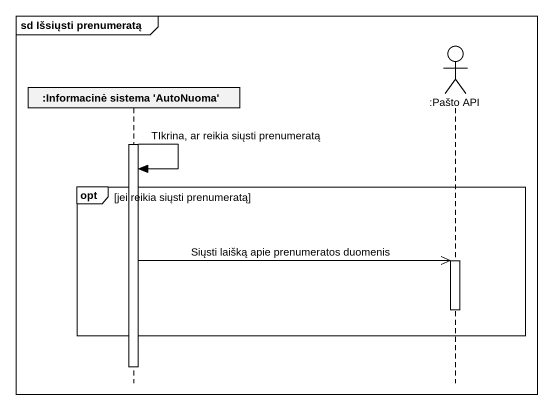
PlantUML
@startuml
mainframe sd Išsiųsti prenumeratą
hide footbox
participant ":Informacinė sistema 'AutoNuoma'" as Informacinė_sistema
actor ":Pašto API" as Pašto_API

activate Informacinė_sistema
Informacinė_sistema -> Informacinė_sistema : TIkrina, ar reikia siųsti prenumeratą
opt jei reikia siųsti prenumeratą
  Informacinė_sistema ->> Pašto_API : Siųsti laišką apie prenumeratos duomenis
  activate Pašto_API
  deactivate Pašto_API
end
deactivate Informacinė_sistema
@enduml
